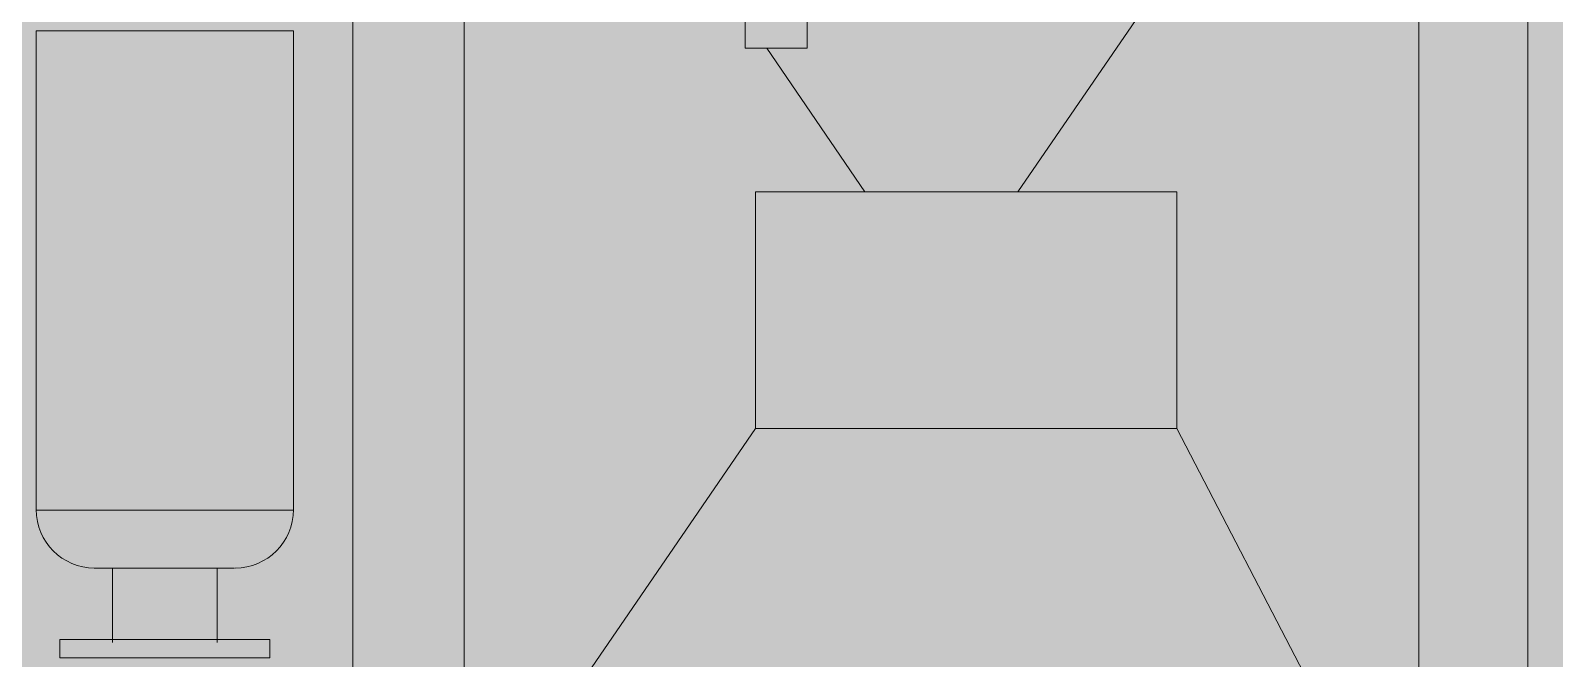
# Model space of a CAD drawing. Header units: millimetres. Extents: x 28 to 201, y 462 to 575.
# Drawn here: x 120.985 to 122.283, y 559.027 to 559.562 of the extents above; entities that cross this region are included whole.
import ezdxf

# ---------------------------------------------------------------- set-up
doc = ezdxf.new("R2010")
doc.units = ezdxf.units.MM
doc.layers.add('1- 3', color=3, linetype='Continuous')
doc.layers.add('8 hatch 2', color=104, linetype='Continuous')

# ---------------------------------------------------------------- blocks, each defined once
blk = doc.blocks.new('CTOBOM')
at = {"color": 0, "lineweight": 20}
for p, q in [((7.5575, -1.394), (5.4743, -1.394)), ((6.2241, -1.6), (6.4785, -1.4679)), ((6.0226, -1.6), (6.2241, -1.6)), ((6.0226, -1.959), (6.0226, -1.6)), ((6.2241, -1.6), (6.2241, -1.959)), ((5.8545, -1.6202), (6.0226, -1.7355)), ((5.9003, -1.9494), (6.0226, -1.8658)), ((5.777, -1.915), (5.9003, -1.915)), ((5.9003, -1.915), (5.9003, -1.9678)), ((6.2241, -1.959), (6.0226, -1.959)), ((6.4785, -2.1333), (6.2241, -1.959)), ((5.9003, -1.9678), (5.777, -1.9678)), ((5.4743, -2.2072), (7.5575, -2.2072))]:
    blk.add_line(p, q, dxfattribs=at)
at = {"color": 0, "lineweight": 5}
for p, q in [((6.2937, -2.3525), (5.8853, -2.3525)), ((5.8853, -2.3525), (5.8853, -2.5716)), ((6.2937, -2.3525), (6.2937, -2.5716)), ((6.4195, -2.3727), (6.4037, -2.3727)), ((6.4037, -2.3727), (6.4037, -2.5514)), ((6.4195, -2.5514), (6.4195, -2.3727)), ((6.3429, -2.4026), (6.3429, -2.5223)), ((6.3429, -2.5118), (6.3429, -2.4123)), ((6.3429, -2.4176), (6.4063, -2.4176)), ((6.3429, -2.5065), (6.4063, -2.5065)), ((6.4037, -2.5514), (6.4195, -2.5514)), ((6.2937, -2.5716), (5.8853, -2.5716))]:
    blk.add_line(p, q, dxfattribs=at)
at = {"color": 0, "lineweight": 20}
blk.add_lwpolyline([(5.4743, -1.6506), (5.4743, -2.3019), (7.5575, -2.3019), (7.5575, -1.3012), (5.4743, -1.3012), (5.4743, -1.6506)], dxfattribs=at)
at = {"color": 0, "lineweight": 5}
for points in [[(6.3429, -2.4022), (6.3429, -2.3747), (6.3207, -2.3525), (6.2932, -2.3525)], [(6.2932, -2.5716), (6.3207, -2.5716), (6.3429, -2.5493), (6.3429, -2.5219)]]:
    blk.add_open_spline(points, degree=3, dxfattribs=at)
blk = doc.blocks.new('*E60')
at = {"layer": '8 hatch 2', "ltscale": 2, "transparency": 33554483}
h = blk.add_hatch(color=6, dxfattribs=at)
h.dxf.hatch_style = 1
h.paths.add_polyline_path([(79.8405, 79.605), (60.15, 79.605), (60.15, 62.2609), (84.4994, 62.2609)])

msp = doc.modelspace()

# ---------------------------------------------------------------- block references
at = {"color": 1}
msp.add_blockref('*E60', (43.7209, 485.8423), dxfattribs=at)
at = {"layer": '1- 3', "rotation": 270}
msp.add_blockref('CTOBOM', (123.5614, 565.4474), dxfattribs=at)

doc.saveas('drawing.dxf')
